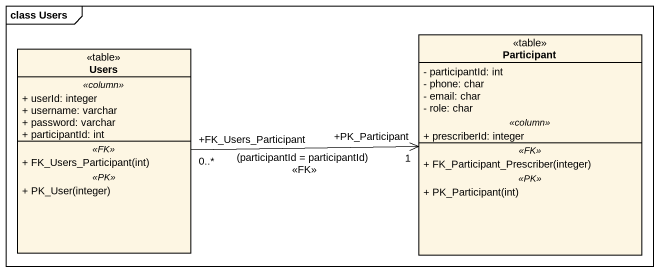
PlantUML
@startuml
mainframe class Users
hide circle
hide empty members
skinparam classAttributeIconSize 0
class Users <<table>> {
  .. <<column>> ..
  + userId: integer
  + username: varchar
  + password: varchar
  + participantId: int
  .. <<FK>> ..
  + FK_Users_Participant(int)
  .. <<PK>> ..
  + PK_User(integer)
}
class "Participant" as Participant_ <<table>> {
  - participantId: int
  - phone: char
  - email: char
  - role: char
  .. <<column>> ..
  + prescriberId: integer
  .. <<FK>> ..
  + FK_Participant_Prescriber(integer)
  .. <<PK>> ..
  + PK_Participant(int)
}
Users "+FK_Users_Participant\n0..*" -right-> "+PK_Participant\n1" Participant_ : (participantId = participantId)\n<<FK>>
@enduml
